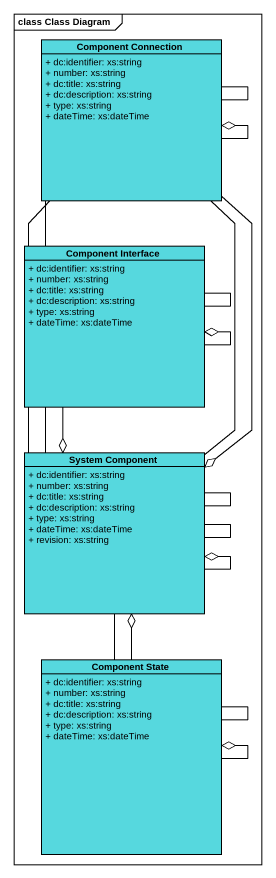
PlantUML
@startuml
mainframe class Class Diagram
hide circle
hide empty members
skinparam classAttributeIconSize 0
class "Component Connection" as Component_Connection #56D8DE {
  + dc:identifier: xs:string
  + number: xs:string
  + dc:title: xs:string
  + dc:description: xs:string
  + type: xs:string
  + dateTime: xs:dateTime
}
class "Component Interface" as Component_Interface #56D8DE {
  + dc:identifier: xs:string
  + number: xs:string
  + dc:title: xs:string
  + dc:description: xs:string
  + type: xs:string
  + dateTime: xs:dateTime
}
class "System Component" as System_Component #56D8DE {
  + dc:identifier: xs:string
  + number: xs:string
  + dc:title: xs:string
  + dc:description: xs:string
  + type: xs:string
  + dateTime: xs:dateTime
  + revision: xs:string
}
class "Component State" as Component_State #56D8DE {
  + dc:identifier: xs:string
  + number: xs:string
  + dc:title: xs:string
  + dc:description: xs:string
  + type: xs:string
  + dateTime: xs:dateTime
}
Component_Connection -- Component_Connection
Component_Connection --o Component_Connection
Component_Connection -- Component_Interface
Component_Connection -- System_Component
Component_Connection --o System_Component
Component_Interface -up- Component_Connection
Component_Interface -- Component_Interface
Component_Interface --o Component_Interface
Component_Interface -- System_Component
Component_Interface --o System_Component
System_Component -up- Component_Interface
System_Component -- System_Component
System_Component -- System_Component
System_Component --o System_Component
Component_State -up- System_Component
Component_State -up-o System_Component
Component_State -- Component_State
Component_State --o Component_State
@enduml
